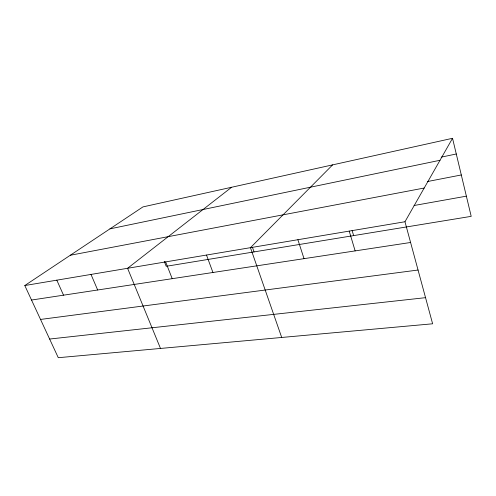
<?xml version="1.0" encoding="UTF-8"?>
<svg xmlns="http://www.w3.org/2000/svg" width="496" height="496" viewBox="0 0 496 496"><rect width="100%" height="100%" fill="white"/><g stroke="black" fill="none" stroke-linecap="round" stroke-linejoin="round"><path stroke-width="0.74" d="M404.972 221.749L452.532 138.297L142.935 206.906L24.8 285.535L58.286 357.703L432.624 323.795L404.972 221.749L24.8 285.535M332.624 164.87L250.455 247.678L281.703 337.466M231.607 187.259L127.584 268.293L160.499 348.446M441.211 157.151L456.283 153.983M109.938 228.867L440.002 160.282M427.583 181.517L461.305 174.964M70.283 255.26L424.192 188.027M414.067 205.505L466.37 196.168M31.527 300.037L410.589 242.482M40.529 319.436L418.054 270.029M49.625 339.041L425.543 297.668M56.811 280.166L63.525 295.182M90.997 274.431L97.681 289.993M165.645 261.907L172.205 278.678M164.269 261.386L166.191 266.296L471.2 216.349L452.532 138.297M206.497 255.049L212.951 272.49M252.526 247.535L254.045 251.912M297.885 239.717L304.029 258.664M352.11 230.473L353.636 235.606M349.227 231.105L355.136 250.902"/></g></svg>
